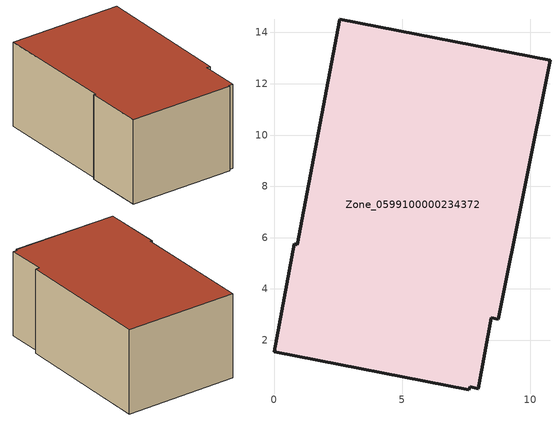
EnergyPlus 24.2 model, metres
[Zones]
Zone_0599100000234372
 floor ground (C_G): 0.91,5.73 2.57,14.51 10.76,12.91 8.75,2.81 8.48,2.87 7.96,0.12 7.64,0.19 7.59,0.07 0,1.56 0.78,5.75 z0
 wall outside (C_F): 2.57,14.51 0.91,5.73 0.78,5.75 0,1.56 7.59,0.07 7.64,0.19 7.96,0.12 8.48,2.87 8.75,2.81 10.76,12.91 2.57,14.51 z0:6.19
 roof outside (C_R): 7.96,0.12 8.48,2.87 8.75,2.81 10.76,12.91 2.57,14.51 0.91,5.73 0.78,5.75 0,1.56 7.59,0.07 7.64,0.19 z6.19
[BUILDING]
Pand.0599100000234372: North Axis=0; Terrain=City; Loads Convergence Tolerance Value=0.04; Temperature Convergence Tolerance Value=0.4; Solar Distribution=FullExterior; Maximum Number of Warmup Days=25; Minimum Number of Warmup Days=1
[Site:Location]
Rotterdam.The.Hague.AP_ZH_NLD Design_Conditions: Latitude=51.96; Longitude=4.45; Time Zone=1; Elevation=-4.5
[SITE:GROUNDTEMPERATURE:BUILDINGSURFACE]
18, 18, 18, 18, 18, 18, 18, 18, 18, 18, 18, 18
[MATERIAL] Thermal Absorptance=0.9; Solar Absorptance=0.7; Visible Absorptance=0.7
Name | Roughness | Thickness | Conductivity | Density | Specific Heat
G.TC.1946-1964 | MediumSmooth | 0.15 | 1 | 540 | 1210
F.TC.1946-1964 | Rough | 0.3 | 0.857143 | 1920 | 840
R.TC.1946-1964 | MediumRough | 0.2 | 0.235294 | 1500 | 1000
[CONSTRUCTION]
C_G: G.TC.1946-1964
C_F: F.TC.1946-1964
C_R: R.TC.1946-1964
[ZONE]
Zone_0599100000234372: Type=1; Multiplier=1; Ceiling Height=Autocalculate; Volume=Autocalculate; Floor Area=autocalculate; Part of Total Floor Area=Yes
[ZONEINFILTRATION:DESIGNFLOWRATE]
Infil_Zone_0599100000234372: Zone or ZoneList or Space or SpaceList=Zone_0599100000234372; Schedule=AlwaysOn; Design Flow Rate Calculation Method=Flow/Area; Flow Rate per Floor Area=0.003; Constant Term Coefficient=1; Temperature Term Coefficient=0; Velocity Term Coefficient=0; Velocity Squared Term Coefficient=0
[HVACTEMPLATE:ZONE:IDEALLOADSAIRSYSTEM]
Zone_0599100000234372: Maximum Heating Supply Air Temperature=50; Minimum Cooling Supply Air Temperature=13; Maximum Heating Supply Air Humidity Ratio=0.0156; Minimum Cooling Supply Air Humidity Ratio=0.0077; Heating Limit=NoLimit; Cooling Limit=NoLimit; Dehumidification Control Type=ConstantSensibleHeatRatio; Cooling Sensible Heat Ratio=0.7; Dehumidification Setpoint=60; Humidification Control Type=None; Humidification Setpoint=30; Outdoor Air Method=None; Outdoor Air Flow Rate per Person=0.00944; Outdoor Air Flow Rate per Zone Floor Area=0; Outdoor Air Flow Rate per Zone=0; Demand Controlled Ventilation Type=None; Outdoor Air Economizer Type=NoEconomizer; Heat Recovery Type=None; Sensible Heat Recovery Effectiveness=0.7; Latent Heat Recovery Effectiveness=0.65
[ZONECONTROL:THERMOSTAT]
ThermostatControl_Zone_0599100000234372: Zone or ZoneList=Zone_0599100000234372; Control Type Schedule=DualSetpointControlType; Control 1=Thermostat_Zone_0599100000234372; Temperature Difference Between Cutout And Setpoint=0
[THERMOSTATSETPOINT:DUALSETPOINT]
Thermostat_Zone_0599100000234372: Heating Setpoint Temperature Schedule=HeatingSetpoint_Zone_0599100000234372; Cooling Setpoint Temperature Schedule=CoolingSetpoint_Zone_0599100000234372
[SCHEDULE:COMPACT]
HeatingSetpoint_Zone_0599100000234372: Through: 12/31, For: AllDays, Until: 24:00, 21
CoolingSetpoint_Zone_0599100000234372: Through: 12/31, For: AllDays, Until: 24:00, 24
DualSetpointControlType: Through: 12/31, For: AllDays, Until: 24:00, 4
AlwaysOn: Through: 12/31, For: AllDays, Until: 24:00, 1
